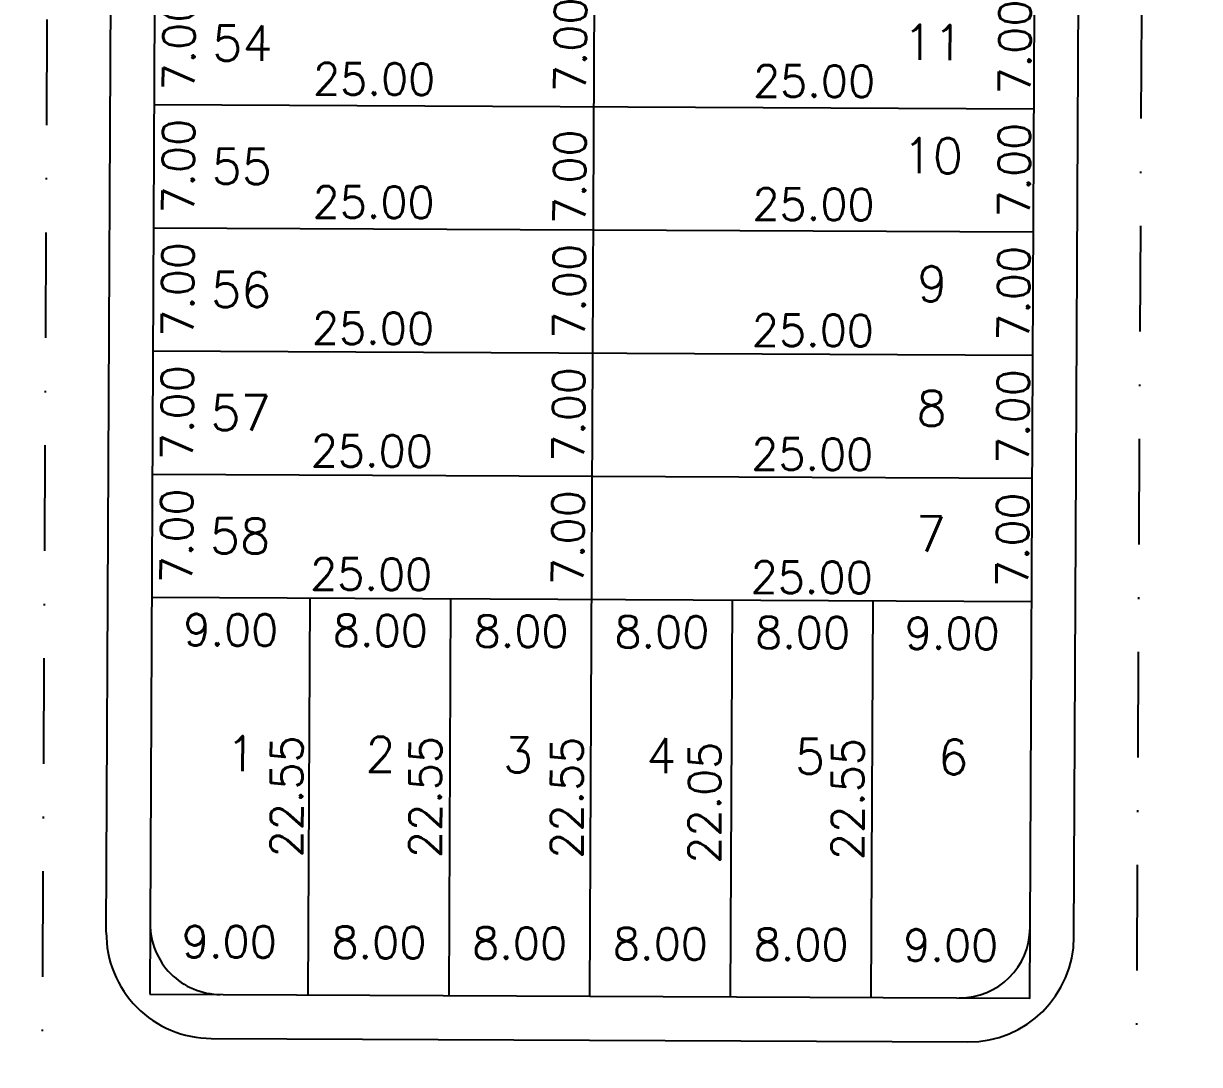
# Model space of a CAD drawing. Header units: millimetres. Extents: x -4430026 to 4783824, y 584 to 9593110.
# Drawn here: x 1997.8 to 2064.7, y 1729.6 to 1788.7 of the extents above; entities that cross this region are included whole.
import ezdxf
from ezdxf.enums import TextEntityAlignment as Align

# ---------------------------------------------------------------- set-up
doc = ezdxf.new("R2010")
doc.units = ezdxf.units.MM
doc.linetypes.add('DASHDOT', pattern=[1, 0.5, -0.25, 0, -0.25])
doc.linetypes.add('HIDDEN2', pattern=[0.1875, 0.125, -0.0625])
for name, color, linetype in [('Calçada', 1, 'Continuous'), ('Cota', 8, 'Continuous'), ('COTAS', 8, 'Continuous'), ('curvas', 4, 'Continuous'), ('Lotes', 2, 'Continuous'), ('Numero de lotes', 5, 'Continuous'), ('Projeção', 8, 'HIDDEN2'), ('QUADRA', 4, 'Continuous')]:
    doc.layers.add(name, color=color, linetype=linetype)
doc.styles.add('arcad1', font='romans.shx')
doc.styles.add('ROMANS', font='romans.shx')
doc.dimstyles.new('BOLA100', dxfattribs={"dimscale": 0, "dimtxt": 1.9, "dimasz": 0.18, "dimexe": 0.18, "dimexo": 0.063, "dimgap": 0, "dimtad": 1, "dimzin": 4, "dimdsep": 46, "dimtxsty": 'ROMANS', "dimcen": 0.09, "dimse1": 1, "dimse2": 1, "dimsd1": 1, "dimsd2": 1, "dimclrt": 256, "dimaunit": 1, "dimadec": 4, "dimazin": 0, "dimtfac": 1.2, "dimtix": 1, "dimtmove": 2, "dimatfit": 3, "dimfxl": 1, "dimtvp": 2, "dimtolj": 1, "dimtzin": 4, "dimarcsym": 0})
doc.dimstyles.get("Standard").update_dxf_attribs({"dimtxt": 0.18, "dimasz": 0.18, "dimexe": 0.18, "dimexo": 0.0625, "dimgap": 0.09, "dimtad": 0, "dimtih": 1, "dimtoh": 1, "dimdec": 4, "dimzin": 0, "dimdsep": 46, "dimtxsty": 'Standard', "dimcen": 0.09, "dimadec": 0, "dimazin": 0, "dimtfac": 1, "dimtdec": 4, "dimtofl": 0, "dimtmove": 0, "dimatfit": 3, "dimfxl": 1, "dimtolj": 1, "dimtzin": 0, "dimarcsym": 0})

# ---------------------------------------------------------------- blocks, each defined once
blk = doc.blocks.new('*D11130')
at = {"layer": 'DEFPOINTS', "color": 0}
for p in [(2005.28, 1791.122), (2005.247, 1784.122), (2010.241, 1784.099)]:
    blk.add_point(p, dxfattribs=at)
at = {"layer": 'Cota', "color": 41, "insert": (2006.657, 1787.616), "char_height": 1.8, "attachment_point": 5, "rotation": 89.72858, "style": 'ROMANS'}
blk.add_mtext('\\A1;7.00', dxfattribs=at)
blk = doc.blocks.new('*D11131')
at = {"layer": 'DEFPOINTS', "color": 0}
for p in [(2030.28, 1791.004), (2030.247, 1784.004), (2032.484, 1783.993)]:
    blk.add_point(p, dxfattribs=at)
at = {"layer": 'Cota', "color": 41, "insert": (2028.901, 1787.51), "char_height": 1.8, "attachment_point": 5, "rotation": 89.72858, "style": 'ROMANS'}
blk.add_mtext('\\A1;7.00', dxfattribs=at)
blk = doc.blocks.new('*D11132')
at = {"layer": 'DEFPOINTS', "color": 0}
for p in [(2055.28, 1790.885), (2055.246, 1783.885), (2057.746, 1783.874)]:
    blk.add_point(p, dxfattribs=at)
at = {"layer": 'Cota', "color": 41, "insert": (2054.163, 1787.391), "char_height": 1.8, "attachment_point": 5, "rotation": 89.72858, "style": 'ROMANS'}
blk.add_mtext('\\A1;7.00', dxfattribs=at)
blk = doc.blocks.new('*D11133')
at = {"layer": 'DEFPOINTS', "color": 0}
for p in [(2005.247, 1784.136), (2030.247, 1784.017), (2030.237, 1781.915)]:
    blk.add_point(p, dxfattribs=at)
at = {"layer": 'Cota', "color": 41, "insert": (2017.754, 1785.575), "char_height": 1.8, "attachment_point": 5, "rotation": 359.72858, "style": 'ROMANS'}
blk.add_mtext('\\A1;25.00', dxfattribs=at)
blk = doc.blocks.new('*D11134')
at = {"layer": 'DEFPOINTS', "color": 0}
for p in [(2030.247, 1784.017), (2055.247, 1783.899), (2055.237, 1781.797)]:
    blk.add_point(p, dxfattribs=at)
at = {"layer": 'Cota', "color": 41, "insert": (2042.754, 1785.456), "char_height": 1.8, "attachment_point": 5, "rotation": 359.72858, "style": 'ROMANS'}
blk.add_mtext('\\A1;25.00', dxfattribs=at)
blk = doc.blocks.new('*D11135')
at = {"layer": 'DEFPOINTS', "color": 0}
for p in [(2005.247, 1784.122), (2005.214, 1777.122), (2010.208, 1777.099)]:
    blk.add_point(p, dxfattribs=at)
at = {"layer": 'Cota', "color": 41, "insert": (2006.624, 1780.616), "char_height": 1.8, "attachment_point": 5, "rotation": 89.72858, "style": 'ROMANS'}
blk.add_mtext('\\A1;7.00', dxfattribs=at)
blk = doc.blocks.new('*D11136')
at = {"layer": 'DEFPOINTS', "color": 0}
for p in [(2030.244, 1783.511), (2030.211, 1776.511), (2032.449, 1776.5)]:
    blk.add_point(p, dxfattribs=at)
at = {"layer": 'Cota', "color": 41, "insert": (2028.865, 1780.017), "char_height": 1.8, "attachment_point": 5, "rotation": 89.72858, "style": 'ROMANS'}
blk.add_mtext('\\A1;7.00', dxfattribs=at)
blk = doc.blocks.new('*D11137')
at = {"layer": 'DEFPOINTS', "color": 0}
for p in [(2055.246, 1783.885), (2055.213, 1776.886), (2057.713, 1776.874)]:
    blk.add_point(p, dxfattribs=at)
at = {"layer": 'Cota', "color": 41, "insert": (2054.13, 1780.391), "char_height": 1.8, "attachment_point": 5, "rotation": 89.72858, "style": 'ROMANS'}
blk.add_mtext('\\A1;7.00', dxfattribs=at)
blk = doc.blocks.new('*D11138')
at = {"layer": 'DEFPOINTS', "color": 0}
for p in [(2005.214, 1777.136), (2030.214, 1777.017), (2030.204, 1774.915)]:
    blk.add_point(p, dxfattribs=at)
at = {"layer": 'Cota', "color": 41, "insert": (2017.721, 1778.575), "char_height": 1.8, "attachment_point": 5, "rotation": 359.72858, "style": 'ROMANS'}
blk.add_mtext('\\A1;25.00', dxfattribs=at)
blk = doc.blocks.new('*D11139')
at = {"layer": 'DEFPOINTS', "color": 0}
for p in [(2030.214, 1777.017), (2055.213, 1776.899), (2055.203, 1774.797)]:
    blk.add_point(p, dxfattribs=at)
at = {"layer": 'Cota', "color": 41, "insert": (2042.721, 1778.456), "char_height": 1.8, "attachment_point": 5, "rotation": 359.72858, "style": 'ROMANS'}
blk.add_mtext('\\A1;25.00', dxfattribs=at)
blk = doc.blocks.new('*D11140')
at = {"layer": 'DEFPOINTS', "color": 0}
for p in [(2005.214, 1777.122), (2005.181, 1770.122), (2010.174, 1770.099)]:
    blk.add_point(p, dxfattribs=at)
at = {"layer": 'Cota', "color": 41, "insert": (2006.591, 1773.616), "char_height": 1.8, "attachment_point": 5, "rotation": 89.72858, "style": 'ROMANS'}
blk.add_mtext('\\A1;7.00', dxfattribs=at)
blk = doc.blocks.new('*D11141')
at = {"layer": 'DEFPOINTS', "color": 0}
for p in [(2005.181, 1770.122), (2005.148, 1763.123), (2010.141, 1763.099)]:
    blk.add_point(p, dxfattribs=at)
at = {"layer": 'Cota', "color": 41, "insert": (2006.558, 1766.616), "char_height": 1.8, "attachment_point": 5, "rotation": 89.72858, "style": 'ROMANS'}
blk.add_mtext('\\A1;7.00', dxfattribs=at)
blk = doc.blocks.new('*D11142')
at = {"layer": 'DEFPOINTS', "color": 0}
for p in [(2030.214, 1777.004), (2030.18, 1770.004), (2032.418, 1769.993)]:
    blk.add_point(p, dxfattribs=at)
at = {"layer": 'Cota', "color": 41, "insert": (2028.834, 1773.51), "char_height": 1.8, "attachment_point": 5, "rotation": 89.72858, "style": 'ROMANS'}
blk.add_mtext('\\A1;7.00', dxfattribs=at)
blk = doc.blocks.new('*D11143')
at = {"layer": 'DEFPOINTS', "color": 0}
for p in [(2030.18, 1770.004), (2030.147, 1763.004), (2032.385, 1762.994)]:
    blk.add_point(p, dxfattribs=at)
at = {"layer": 'Cota', "color": 41, "insert": (2028.801, 1766.511), "char_height": 1.8, "attachment_point": 5, "rotation": 89.72858, "style": 'ROMANS'}
blk.add_mtext('\\A1;7.00', dxfattribs=at)
blk = doc.blocks.new('*D11144')
at = {"layer": 'DEFPOINTS', "color": 0}
for p in [(2055.213, 1776.886), (2055.18, 1769.886), (2057.68, 1769.874)]:
    blk.add_point(p, dxfattribs=at)
at = {"layer": 'Cota', "color": 41, "insert": (2054.097, 1773.391), "char_height": 1.8, "attachment_point": 5, "rotation": 89.72858, "style": 'ROMANS'}
blk.add_mtext('\\A1;7.00', dxfattribs=at)
blk = doc.blocks.new('*D11145')
at = {"layer": 'DEFPOINTS', "color": 0}
for p in [(2055.18, 1769.886), (2055.147, 1762.886), (2057.647, 1762.874)]:
    blk.add_point(p, dxfattribs=at)
at = {"layer": 'Cota', "color": 41, "insert": (2054.064, 1766.391), "char_height": 1.8, "attachment_point": 5, "rotation": 89.72858, "style": 'ROMANS'}
blk.add_mtext('\\A1;7.00', dxfattribs=at)
blk = doc.blocks.new('*D11146')
at = {"layer": 'DEFPOINTS', "color": 0}
for p in [(2030.114, 1756.004), (2030.007, 1733.457), (2032.245, 1733.446)]:
    blk.add_point(p, dxfattribs=at)
at = {"layer": 'Cota', "color": 41, "insert": (2028.698, 1744.737), "char_height": 1.8, "attachment_point": 5, "rotation": 89.72858, "style": 'ROMANS'}
blk.add_mtext('\\A1;22.55', dxfattribs=at)
blk = doc.blocks.new('*D11147')
at = {"layer": 'DEFPOINTS', "color": 0}
for p in [(2005.181, 1770.099), (2030.18, 1769.981), (2030.17, 1767.752)]:
    blk.add_point(p, dxfattribs=at)
at = {"layer": 'Cota', "color": 41, "insert": (2017.687, 1771.411), "char_height": 1.8, "attachment_point": 5, "rotation": 359.72858, "style": 'ROMANS'}
blk.add_mtext('\\A1;25.00', dxfattribs=at)
blk = doc.blocks.new('*D11148')
at = {"layer": 'DEFPOINTS', "color": 0}
for p in [(2005.111, 1763.161), (2030.111, 1763.043), (2030.1, 1760.779)]:
    blk.add_point(p, dxfattribs=at)
at = {"layer": 'Cota', "color": 41, "insert": (2017.618, 1764.438), "char_height": 1.8, "attachment_point": 5, "rotation": 359.72858, "style": 'ROMANS'}
blk.add_mtext('\\A1;25.00', dxfattribs=at)
blk = doc.blocks.new('*D11149')
at = {"layer": 'DEFPOINTS', "color": 0}
for p in [(2005.112, 1755.629), (2014.112, 1755.587), (2014.089, 1750.648)]:
    blk.add_point(p, dxfattribs=at)
at = {"layer": 'Cota', "color": 41, "insert": (2009.606, 1754.269), "char_height": 1.8, "attachment_point": 5, "rotation": 359.72858, "style": 'ROMANS'}
blk.add_mtext('\\A1;9.00', dxfattribs=at)
blk = doc.blocks.new('*D11150')
at = {"layer": 'DEFPOINTS', "color": 0}
for p in [(2022.114, 1756.042), (2022.007, 1733.494), (2024.203, 1733.484)]:
    blk.add_point(p, dxfattribs=at)
at = {"layer": 'Cota', "color": 41, "insert": (2020.657, 1744.775), "char_height": 1.8, "attachment_point": 5, "rotation": 89.72858, "style": 'ROMANS'}
blk.add_mtext('\\A1;22.55', dxfattribs=at)
blk = doc.blocks.new('*D11151')
at = {"layer": 'DEFPOINTS', "color": 0}
for p in [(2038.112, 1755.473), (2038.007, 1733.419), (2040.075, 1733.409)]:
    blk.add_point(p, dxfattribs=at)
at = {"layer": 'Cota', "color": 41, "insert": (2036.528, 1744.453), "char_height": 1.8, "attachment_point": 5, "rotation": 89.72858, "style": 'ROMANS'}
blk.add_mtext('\\A1;22.05', dxfattribs=at)
blk = doc.blocks.new('*D11152')
at = {"layer": 'DEFPOINTS', "color": 0}
for p in [(2046.114, 1755.928), (2046.007, 1733.381), (2048.21, 1733.37)]:
    blk.add_point(p, dxfattribs=at)
at = {"layer": 'Cota', "color": 41, "insert": (2044.663, 1744.661), "char_height": 1.8, "attachment_point": 5, "rotation": 89.72858, "style": 'ROMANS'}
blk.add_mtext('\\A1;22.55', dxfattribs=at)
blk = doc.blocks.new('*D11153')
at = {"layer": 'DEFPOINTS', "color": 0, "ltscale": 2.5}
for p in [(2005.015, 1735.123), (2014.015, 1735.08), (2014.005, 1732.928)]:
    blk.add_point(p, dxfattribs=at)
at = {"layer": 'Cota', "color": 41, "ltscale": 2.5, "insert": (2009.522, 1736.55), "char_height": 1.8, "attachment_point": 5, "rotation": 359.72858, "style": 'ROMANS'}
blk.add_mtext('\\A1;9.00', dxfattribs=at)
blk = doc.blocks.new('*D11154')
at = {"layer": 'DEFPOINTS', "color": 0}
for p in [(2014.015, 1735.08), (2022.015, 1735.042), (2022.005, 1732.89)]:
    blk.add_point(p, dxfattribs=at)
at = {"layer": 'Cota', "color": 41, "insert": (2018.022, 1736.509), "char_height": 1.8, "attachment_point": 5, "rotation": 359.72858, "style": 'ROMANS'}
blk.add_mtext('\\A1;8.00', dxfattribs=at)
blk = doc.blocks.new('*D11155')
at = {"layer": 'DEFPOINTS', "color": 0}
for p in [(2022.015, 1735.042), (2030.015, 1735.004), (2030.004, 1732.852)]:
    blk.add_point(p, dxfattribs=at)
at = {"layer": 'Cota', "color": 41, "insert": (2026.022, 1736.471), "char_height": 1.8, "attachment_point": 5, "rotation": 359.72858, "style": 'ROMANS'}
blk.add_mtext('\\A1;8.00', dxfattribs=at)
blk = doc.blocks.new('*D11156')
at = {"layer": 'DEFPOINTS', "color": 0}
for p in [(2030.015, 1735.004), (2038.015, 1734.967), (2038.004, 1732.815)]:
    blk.add_point(p, dxfattribs=at)
at = {"layer": 'Cota', "color": 41, "insert": (2034.021, 1736.433), "char_height": 1.8, "attachment_point": 5, "rotation": 359.72858, "style": 'ROMANS'}
blk.add_mtext('\\A1;8.00', dxfattribs=at)
blk = doc.blocks.new('*D11157')
at = {"layer": 'DEFPOINTS', "color": 0}
for p in [(2038.015, 1734.967), (2046.014, 1734.929), (2046.004, 1732.777)]:
    blk.add_point(p, dxfattribs=at)
at = {"layer": 'Cota', "color": 41, "insert": (2042.021, 1736.396), "char_height": 1.8, "attachment_point": 5, "rotation": 359.72858, "style": 'ROMANS'}
blk.add_mtext('\\A1;8.00', dxfattribs=at)
blk = doc.blocks.new('*D11158')
at = {"layer": 'DEFPOINTS', "color": 0}
for p in [(2046.014, 1734.929), (2055.014, 1734.886), (2055.004, 1732.734)]:
    blk.add_point(p, dxfattribs=at)
at = {"layer": 'Cota', "color": 41, "insert": (2050.521, 1736.355), "char_height": 1.8, "attachment_point": 5, "rotation": 359.72858, "style": 'ROMANS'}
blk.add_mtext('\\A1;9.00', dxfattribs=at)
blk = doc.blocks.new('*D11159')
at = {"layer": 'DEFPOINTS', "color": 0}
for p in [(2030.18, 1769.981), (2055.18, 1769.862), (2055.169, 1767.634)]:
    blk.add_point(p, dxfattribs=at)
at = {"layer": 'Cota', "color": 41, "insert": (2042.687, 1771.293), "char_height": 1.8, "attachment_point": 5, "rotation": 359.72858, "style": 'ROMANS'}
blk.add_mtext('\\A1;25.00', dxfattribs=at)
blk = doc.blocks.new('*D11160')
at = {"layer": 'DEFPOINTS', "color": 0}
for p in [(2030.147, 1762.981), (2055.147, 1762.863), (2055.136, 1760.599)]:
    blk.add_point(p, dxfattribs=at)
at = {"layer": 'Cota', "color": 41, "insert": (2042.653, 1764.258), "char_height": 1.8, "attachment_point": 5, "rotation": 359.72858, "style": 'ROMANS'}
blk.add_mtext('\\A1;25.00', dxfattribs=at)
blk = doc.blocks.new('*D11161')
at = {"layer": 'DEFPOINTS', "color": 0}
for p in [(2014.112, 1755.587), (2022.112, 1755.549), (2022.088, 1750.61)]:
    blk.add_point(p, dxfattribs=at)
at = {"layer": 'Cota', "color": 41, "insert": (2018.106, 1754.229), "char_height": 1.8, "attachment_point": 5, "rotation": 359.72858, "style": 'ROMANS'}
blk.add_mtext('\\A1;8.00', dxfattribs=at)
blk = doc.blocks.new('*D11162')
at = {"layer": 'DEFPOINTS', "color": 0}
for p in [(2022.112, 1755.549), (2030.112, 1755.511), (2030.088, 1750.572)]:
    blk.add_point(p, dxfattribs=at)
at = {"layer": 'Cota', "color": 41, "insert": (2026.105, 1754.191), "char_height": 1.8, "attachment_point": 5, "rotation": 359.72858, "style": 'ROMANS'}
blk.add_mtext('\\A1;8.00', dxfattribs=at)
blk = doc.blocks.new('*D11163')
at = {"layer": 'DEFPOINTS', "color": 0}
for p in [(2030.112, 1755.511), (2038.112, 1755.473), (2038.088, 1750.534)]:
    blk.add_point(p, dxfattribs=at)
at = {"layer": 'Cota', "color": 41, "insert": (2034.105, 1754.153), "char_height": 1.8, "attachment_point": 5, "rotation": 359.72858, "style": 'ROMANS'}
blk.add_mtext('\\A1;8.00', dxfattribs=at)
blk = doc.blocks.new('*D11164')
at = {"layer": 'DEFPOINTS', "color": 0}
for p in [(2038.112, 1755.473), (2046.112, 1755.435), (2046.088, 1750.496)]:
    blk.add_point(p, dxfattribs=at)
at = {"layer": 'Cota', "color": 41, "insert": (2042.105, 1754.115), "char_height": 1.8, "attachment_point": 5, "rotation": 359.72858, "style": 'ROMANS'}
blk.add_mtext('\\A1;8.00', dxfattribs=at)
blk = doc.blocks.new('*D11165')
at = {"layer": 'DEFPOINTS', "color": 0}
for p in [(2046.112, 1755.435), (2055.111, 1755.393), (2055.088, 1750.454)]:
    blk.add_point(p, dxfattribs=at)
at = {"layer": 'Cota', "color": 41, "insert": (2050.605, 1754.075), "char_height": 1.8, "attachment_point": 5, "rotation": 359.72858, "style": 'ROMANS'}
blk.add_mtext('\\A1;9.00', dxfattribs=at)
blk = doc.blocks.new('*D11173')
at = {"layer": 'DEFPOINTS', "color": 0}
for p in [(2014.114, 1756.08), (2016.429, 1756.069), (2014.007, 1733.532)]:
    blk.add_point(p, dxfattribs=at)
at = {"layer": 'Cota', "color": 41, "insert": (2012.776, 1744.812), "char_height": 1.8, "attachment_point": 5, "rotation": 89.72858, "style": 'ROMANS'}
blk.add_mtext('\\A1;22.55', dxfattribs=at)
blk = doc.blocks.new('*D14077')
at = {"layer": 'DEFPOINTS', "color": 0, "linetype": 'ByBlock'}
for p in [(2061.84, 1888.041), (2061.057, 1722.86), (2064.657, 1722.843)]:
    blk.add_point(p, dxfattribs=at)
at = {"layer": 'COTAS', "linetype": 'ByBlock', "insert": (2059.189, 1805.461), "char_height": 1.9, "attachment_point": 5, "rotation": 89.72858, "style": 'ROMANS'}
blk.add_mtext('\\A1;165.18', dxfattribs=at)
blk = doc.blocks.new('*D14298')
at = {"layer": 'DEFPOINTS', "color": 0, "linetype": 'ByBlock'}
for p in [(2062.127, 1948.736), (2061.87, 1895.48), (2057.086, 1890.812), (2061.84, 1888.041), (2060.026, 1505.026)]:
    blk.add_point(p, dxfattribs=at)
at = {"layer": 'COTAS', "linetype": 'ByBlock', "insert": (2055.206, 1888.07), "char_height": 1.9, "attachment_point": 5, "rotation": 89.75016, "style": 'ROMANS'}
blk.add_mtext('\\A1;179°57\'25"', dxfattribs=at)
blk = doc.blocks.new('*D9054')
at = {"layer": 'DEFPOINTS', "color": 0}
for p in [(2005.148, 1763.123), (2005.114, 1756.123), (2010.108, 1756.099)]:
    blk.add_point(p, dxfattribs=at)
at = {"layer": 'Cota', "color": 41, "insert": (2006.525, 1759.616), "char_height": 1.8, "attachment_point": 5, "rotation": 89.72858, "style": 'ROMANS'}
blk.add_mtext('\\A1;7.00', dxfattribs=at)
blk = doc.blocks.new('*D9055')
at = {"layer": 'DEFPOINTS', "color": 0}
for p in [(2030.147, 1763.004), (2030.114, 1756.004), (2032.351, 1755.994)]:
    blk.add_point(p, dxfattribs=at)
at = {"layer": 'Cota', "color": 41, "insert": (2028.768, 1759.511), "char_height": 1.8, "attachment_point": 5, "rotation": 89.72858, "style": 'ROMANS'}
blk.add_mtext('\\A1;7.00', dxfattribs=at)
blk = doc.blocks.new('*D9056')
at = {"layer": 'DEFPOINTS', "color": 0}
for p in [(2055.147, 1762.886), (2055.114, 1755.886), (2057.614, 1755.874)]:
    blk.add_point(p, dxfattribs=at)
at = {"layer": 'Cota', "color": 41, "insert": (2054.03, 1759.391), "char_height": 1.8, "attachment_point": 5, "rotation": 89.72858, "style": 'ROMANS'}
blk.add_mtext('\\A1;7.00', dxfattribs=at)
blk = doc.blocks.new('*D9057')
at = {"layer": 'DEFPOINTS', "color": 0}
for p in [(2005.078, 1756.161), (2030.078, 1756.043), (2030.067, 1753.779)]:
    blk.add_point(p, dxfattribs=at)
at = {"layer": 'Cota', "color": 41, "insert": (2017.584, 1757.438), "char_height": 1.8, "attachment_point": 5, "rotation": 359.72858, "style": 'ROMANS'}
blk.add_mtext('\\A1;25.00', dxfattribs=at)
blk = doc.blocks.new('*D9058')
at = {"layer": 'DEFPOINTS', "color": 0}
for p in [(2030.114, 1755.981), (2055.114, 1755.863), (2055.103, 1753.599)]:
    blk.add_point(p, dxfattribs=at)
at = {"layer": 'Cota', "color": 41, "insert": (2042.62, 1757.258), "char_height": 1.8, "attachment_point": 5, "rotation": 359.72858, "style": 'ROMANS'}
blk.add_mtext('\\A1;25.00', dxfattribs=at)
blk = doc.blocks.new('*D8554')
at = {"layer": 'DEFPOINTS', "color": 0, "ltscale": 2.5}
for p in [(2005.015, 1735.123), (2014.015, 1735.08), (2014.005, 1732.928)]:
    blk.add_point(p, dxfattribs=at)
at = {"layer": 'Cota', "color": 41, "ltscale": 2.5, "insert": (2009.522, 1736.55), "char_height": 1.8, "attachment_point": 5, "rotation": 359.72858, "style": 'ROMANS'}
blk.add_mtext('\\A1;9.00', dxfattribs=at)
blk = doc.blocks.new('*D8555')
at = {"layer": 'DEFPOINTS', "color": 0}
for p in [(2014.015, 1735.08), (2022.015, 1735.042), (2022.005, 1732.89)]:
    blk.add_point(p, dxfattribs=at)
at = {"layer": 'Cota', "color": 41, "insert": (2018.022, 1736.509), "char_height": 1.8, "attachment_point": 5, "rotation": 359.72858, "style": 'ROMANS'}
blk.add_mtext('\\A1;8.00', dxfattribs=at)
blk = doc.blocks.new('*D8556')
at = {"layer": 'DEFPOINTS', "color": 0}
for p in [(2022.015, 1735.042), (2030.015, 1735.004), (2030.004, 1732.852)]:
    blk.add_point(p, dxfattribs=at)
at = {"layer": 'Cota', "color": 41, "insert": (2026.022, 1736.471), "char_height": 1.8, "attachment_point": 5, "rotation": 359.72858, "style": 'ROMANS'}
blk.add_mtext('\\A1;8.00', dxfattribs=at)
blk = doc.blocks.new('*D8557')
at = {"layer": 'DEFPOINTS', "color": 0}
for p in [(2030.015, 1735.004), (2038.015, 1734.967), (2038.004, 1732.815)]:
    blk.add_point(p, dxfattribs=at)
at = {"layer": 'Cota', "color": 41, "insert": (2034.021, 1736.433), "char_height": 1.8, "attachment_point": 5, "rotation": 359.72858, "style": 'ROMANS'}
blk.add_mtext('\\A1;8.00', dxfattribs=at)
blk = doc.blocks.new('*D8558')
at = {"layer": 'DEFPOINTS', "color": 0}
for p in [(2038.015, 1734.967), (2046.014, 1734.929), (2046.004, 1732.777)]:
    blk.add_point(p, dxfattribs=at)
at = {"layer": 'Cota', "color": 41, "insert": (2042.021, 1736.396), "char_height": 1.8, "attachment_point": 5, "rotation": 359.72858, "style": 'ROMANS'}
blk.add_mtext('\\A1;8.00', dxfattribs=at)
blk = doc.blocks.new('*D8559')
at = {"layer": 'DEFPOINTS', "color": 0}
for p in [(2046.014, 1734.929), (2055.014, 1734.886), (2055.004, 1732.734)]:
    blk.add_point(p, dxfattribs=at)
at = {"layer": 'Cota', "color": 41, "insert": (2050.521, 1736.355), "char_height": 1.8, "attachment_point": 5, "rotation": 359.72858, "style": 'ROMANS'}
blk.add_mtext('\\A1;9.00', dxfattribs=at)

msp = doc.modelspace()

# ---------------------------------------------------------------- linework, layer by layer
at = {"layer": 'Calçada'}
for p, q in [((2057.524, 1736.826, 2.439), (2058.481, 1938.932, 2.439)), ((2002.524, 1737.087, 2.439), (2003.477, 1938.218, 2.439)), ((2008.496, 1731.058, 2.439), (2051.495, 1730.855, 2.439)), ((2008.496, 1731.058, 2.439), (2051.495, 1730.855, 2.439))]:
    msp.add_line(p, q, dxfattribs=at)
for centre, start, end in [((2008.524, 1737.058, 2.439), 179.72858, 269.72858), ((2008.524, 1737.058, 2.439), 179.72858, 269.72858), ((2051.524, 1736.855, 2.439), 269.72858, 359.72858), ((2051.524, 1736.855, 2.439), 269.72858, 359.72858)]:
    msp.add_arc(centre, 6, start, end, dxfattribs=at)
at = {"layer": 'curvas'}
for centre, start, end in [((2009.026, 1737.556, 2.439), 179.72858, 269.72858), ((2009.026, 1737.556, 2.439), 179.72858, 269.72858), ((2051.026, 1737.357, 2.439), 269.72858, 359.72858), ((2051.026, 1737.357, 2.439), 269.72858, 359.72858)]:
    msp.add_arc(centre, 4, start, end, dxfattribs=at)
at = {"layer": 'Lotes'}
for p, q in [((2030.007, 1733.457, 2.439), (2030.996, 1942.076, 2.439)), ((2005.247, 1784.122, 2.439), (2055.246, 1783.885, 2.439)), ((2005.214, 1777.122, 2.439), (2055.213, 1776.886, 2.439)), ((2005.181, 1770.122, 2.439), (2055.18, 1769.886, 2.439)), ((2005.148, 1763.123, 2.439), (2055.147, 1762.886, 2.439)), ((2005.114, 1756.123, 2.439), (2055.114, 1755.886, 2.439)), ((2014.007, 1733.532, 2.439), (2014.114, 1756.08, 2.439)), ((2022.007, 1733.494, 2.439), (2022.114, 1756.042, 2.439)), ((2038.007, 1733.419, 2.439), (2038.114, 1755.966, 2.439)), ((2046.007, 1733.381, 2.439), (2046.114, 1755.928, 2.439))]:
    msp.add_line(p, q, dxfattribs=at)
at = {"layer": 'Projeção', "linetype": 'DASHDOT', "ltscale": 12}
for p, q in [((2060.026, 1505.026, 2.439), (2062.127, 1948.736, 2.439)), ((1997.823, 1504.664, 2.439), (1999.921, 1947.619, 2.439))]:
    msp.add_line(p, q, dxfattribs=at)
at = {"layer": 'QUADRA', "linetype": 'ByBlock', "elevation": 2.439}
msp.add_lwpolyline([(2005.008, 1733.575), (2055.007, 1733.338), (2055.998, 1942.525), (2005.993, 1941.627), (2005.008, 1733.575)], close=True, dxfattribs=at)

# ---------------------------------------------------------------- texts
at = {"layer": 'Numero de lotes', "style": 'arcad1'}
for s, p in [('54', (2010.264, 1787.612, 2.439)), ('11', (2049.532, 1787.655, 2.439)), ('10', (2049.501, 1781.217, 2.439)), ('55', (2010.231, 1780.612, 2.439)), ('56', (2010.197, 1773.612, 2.439)), ('9', (2049.467, 1773.934, 2.439)), ('8', (2049.433, 1766.862, 2.439)), ('57', (2010.164, 1766.612, 2.439)), ('58', (2010.131, 1759.612, 2.439)), ('7', (2049.399, 1759.725, 2.439)), ('1', (2010.188, 1747.24, 2.439)), ('2', (2018.113, 1747.203, 2.439)), ('3', (2025.933, 1747.166, 2.439)), ('4', (2034.07, 1747.127, 2.439)), ('5', (2042.524, 1747.087, 2.439)), ('6', (2050.661, 1747.049, 2.439))]:
    msp.add_text(s, height=2, rotation=359.72858, dxfattribs=at).set_placement(p, align=Align.MIDDLE_CENTER)

# ---------------------------------------------------------------- dimensions: what is measured, and where the dimension line sits
at = {"layer": 'Cota'}
for p1, p2, distance, picture, middle in [((2005.28, 1791.122, 2.439), (2005.247, 1784.122, 2.439), 4.994, '*D11130', (2006.657, 1787.616, 2.439)), ((2030.28, 1791.004, 2.439), (2030.247, 1784.004, 2.439), 2.237, '*D11131', (2028.901, 1787.51, 2.439)), ((2055.28, 1790.885, 2.439), (2055.246, 1783.885, 2.439), 2.5, '*D11132', (2054.163, 1787.391, 2.439)), ((2005.247, 1784.136, 2.439), (2030.247, 1784.017, 2.439), -2.102, '*D11133', (2017.754, 1785.575, 2.439)), ((2005.247, 1784.122, 2.439), (2005.214, 1777.122, 2.439), 4.994, '*D11135', (2006.624, 1780.616, 2.439)), ((2055.246, 1783.885, 2.439), (2055.213, 1776.886, 2.439), 2.5, '*D11137', (2054.13, 1780.391, 2.439)), ((2030.244, 1783.511, 2.439), (2030.211, 1776.511, 2.439), 2.237, '*D11136', (2028.865, 1780.017, 2.439)), ((2005.214, 1777.136, 2.439), (2030.214, 1777.017, 2.439), -2.102, '*D11138', (2017.721, 1778.575, 2.439)), ((2005.181, 1770.099, 2.439), (2030.18, 1769.981, 2.439), -2.229, '*D11147', (2017.687, 1771.411, 2.439)), ((2005.111, 1763.161, 2.439), (2030.111, 1763.043, 2.439), -2.264, '*D11148', (2017.618, 1764.438, 2.439)), ((2005.078, 1756.161, 2.439), (2030.078, 1756.043, 2.439), -2.264, '*D9057', (2017.584, 1757.438, 2.439)), ((2014.007, 1733.532, 2.439), (2014.114, 1756.08, 2.439), -2.315, '*D11173', (2012.776, 1744.812, 2.439)), ((2022.114, 1756.042, 2.439), (2022.007, 1733.494, 2.439), 2.196, '*D11150', (2020.657, 1744.775, 2.439)), ((2046.114, 1755.928, 2.439), (2046.007, 1733.381, 2.439), 2.203, '*D11152', (2044.663, 1744.661, 2.439)), ((2005.112, 1755.629, 2.439), (2014.112, 1755.587, 2.439), -4.939, '*D11149', (2009.606, 1754.269, 2.439)), ((2038.112, 1755.473, 2.439), (2038.007, 1733.419, 2.439), 2.068, '*D11151', (2036.528, 1744.453, 2.439))]:
    dim = msp.add_aligned_dim(p1=p1, p2=p2, distance=distance, dimstyle='Standard', override={"dimtxt": 1.8, "dimexo": 0.063, "dimgap": 0, "dimtih": 0, "dimtoh": 0, "dimdec": 2, "dimzin": 4, "dimtxsty": 'ROMANS', "dimse1": 1, "dimse2": 1, "dimsd1": 1, "dimsd2": 1, "dimclrt": 41, "dimtfac": 1.2, "dimtdec": 2, "dimtix": 1, "dimtofl": 1, "dimtmove": 2, "dimfxl": 0.18, "dimfxlon": 1, "dimtvp": 2, "dimtzin": 4}, dxfattribs=at)
    dim.commit()
    dim.dimension.update_dxf_attribs({"geometry": picture, "text_midpoint": middle})
for base, p1, p2, angle, picture, middle in [((2055.237, 1781.797, 2.439), (2030.247, 1784.017, 2.439), (2055.247, 1783.899, 2.439), 179.72858, '*D11134', (2042.754, 1785.456, 2.439)), ((2055.203, 1774.797, 2.439), (2030.214, 1777.017, 2.439), (2055.213, 1776.899, 2.439), 179.72858, '*D11139', (2042.721, 1778.456, 2.439)), ((2010.174, 1770.099, 2.439), (2005.214, 1777.122, 2.439), (2005.181, 1770.122, 2.439), 89.72858, '*D11140', (2006.591, 1773.616, 2.439)), ((2032.418, 1769.993, 2.439), (2030.214, 1777.004, 2.439), (2030.18, 1770.004, 2.439), 89.72858, '*D11142', (2028.834, 1773.51, 2.439)), ((2057.68, 1769.874, 2.439), (2055.213, 1776.886, 2.439), (2055.18, 1769.886, 2.439), 89.72858, '*D11144', (2054.097, 1773.391, 2.439)), ((2055.169, 1767.634, 2.439), (2030.18, 1769.981, 2.439), (2055.18, 1769.862, 2.439), 179.72858, '*D11159', (2042.687, 1771.293, 2.439)), ((2010.141, 1763.099, 2.439), (2005.181, 1770.122, 2.439), (2005.148, 1763.123, 2.439), 89.72858, '*D11141', (2006.558, 1766.616, 2.439)), ((2032.385, 1762.994, 2.439), (2030.18, 1770.004, 2.439), (2030.147, 1763.004, 2.439), 89.72858, '*D11143', (2028.801, 1766.511, 2.439)), ((2057.647, 1762.874, 2.439), (2055.18, 1769.886, 2.439), (2055.147, 1762.886, 2.439), 89.72858, '*D11145', (2054.064, 1766.391, 2.439)), ((2055.136, 1760.599, 2.439), (2030.147, 1762.981, 2.439), (2055.147, 1762.863, 2.439), 179.72858, '*D11160', (2042.653, 1764.258, 2.439)), ((2010.108, 1756.099, 2.439), (2005.148, 1763.123, 2.439), (2005.114, 1756.123, 2.439), 89.72858, '*D9054', (2006.525, 1759.616, 2.439)), ((2032.351, 1755.994, 2.439), (2030.147, 1763.004, 2.439), (2030.114, 1756.004, 2.439), 89.72858, '*D9055', (2028.768, 1759.511, 2.439)), ((2057.614, 1755.874, 2.439), (2055.147, 1762.886, 2.439), (2055.114, 1755.886, 2.439), 89.72858, '*D9056', (2054.03, 1759.391, 2.439)), ((2055.103, 1753.599, 2.439), (2030.114, 1755.981, 2.439), (2055.114, 1755.863, 2.439), 179.72858, '*D9058', (2042.62, 1757.258, 2.439)), ((2032.245, 1733.446, 2.439), (2030.114, 1756.004, 2.439), (2030.007, 1733.457, 2.439), 89.72858, '*D11146', (2028.698, 1744.737, 2.439)), ((2022.088, 1750.61, 2.439), (2014.112, 1755.587, 2.439), (2022.112, 1755.549, 2.439), 179.72858, '*D11161', (2018.106, 1754.229, 2.439)), ((2030.088, 1750.572, 2.439), (2022.112, 1755.549, 2.439), (2030.112, 1755.511, 2.439), 179.72858, '*D11162', (2026.105, 1754.191, 2.439)), ((2038.088, 1750.534, 2.439), (2030.112, 1755.511, 2.439), (2038.112, 1755.473, 2.439), 179.72858, '*D11163', (2034.105, 1754.153, 2.439)), ((2046.088, 1750.496, 2.439), (2038.112, 1755.473, 2.439), (2046.112, 1755.435, 2.439), 179.72858, '*D11164', (2042.105, 1754.115, 2.439)), ((2055.088, 1750.454, 2.439), (2046.112, 1755.435, 2.439), (2055.111, 1755.393, 2.439), 179.72858, '*D11165', (2050.605, 1754.075, 2.439)), ((2022.005, 1732.89, 2.439), (2014.015, 1735.08, 2.439), (2022.015, 1735.042, 2.439), 179.72858, '*D11154', (2018.022, 1736.509, 2.439)), ((2022.005, 1732.89, 2.439), (2014.015, 1735.08, 2.439), (2022.015, 1735.042, 2.439), 179.72858, '*D8555', (2018.022, 1736.509, 2.439)), ((2030.004, 1732.852, 2.439), (2022.015, 1735.042, 2.439), (2030.015, 1735.004, 2.439), 179.72858, '*D11155', (2026.022, 1736.471, 2.439)), ((2030.004, 1732.852, 2.439), (2022.015, 1735.042, 2.439), (2030.015, 1735.004, 2.439), 179.72858, '*D8556', (2026.022, 1736.471, 2.439)), ((2038.004, 1732.815, 2.439), (2030.015, 1735.004, 2.439), (2038.015, 1734.967, 2.439), 179.72858, '*D11156', (2034.021, 1736.433, 2.439)), ((2038.004, 1732.815, 2.439), (2030.015, 1735.004, 2.439), (2038.015, 1734.967, 2.439), 179.72858, '*D8557', (2034.021, 1736.433, 2.439)), ((2046.004, 1732.777, 2.439), (2038.015, 1734.967, 2.439), (2046.014, 1734.929, 2.439), 179.72858, '*D11157', (2042.021, 1736.396, 2.439)), ((2046.004, 1732.777, 2.439), (2038.015, 1734.967, 2.439), (2046.014, 1734.929, 2.439), 179.72858, '*D8558', (2042.021, 1736.396, 2.439)), ((2055.004, 1732.734, 2.439), (2046.014, 1734.929, 2.439), (2055.014, 1734.886, 2.439), 179.72858, '*D11158', (2050.521, 1736.355, 2.439)), ((2055.004, 1732.734, 2.439), (2046.014, 1734.929, 2.439), (2055.014, 1734.886, 2.439), 179.72858, '*D8559', (2050.521, 1736.355, 2.439))]:
    dim = msp.add_linear_dim(base=base, p1=p1, p2=p2, angle=angle, dimstyle='Standard', override={"dimtxt": 1.8, "dimexo": 0.063, "dimgap": 0, "dimtih": 0, "dimtoh": 0, "dimdec": 2, "dimzin": 4, "dimtxsty": 'ROMANS', "dimse1": 1, "dimse2": 1, "dimsd1": 1, "dimsd2": 1, "dimclrt": 41, "dimtfac": 1.2, "dimtdec": 2, "dimtix": 1, "dimtofl": 1, "dimtmove": 2, "dimfxl": 0.18, "dimfxlon": 1, "dimtvp": 2, "dimtzin": 4}, dxfattribs=at)
    dim.commit()
    dim.dimension.update_dxf_attribs({"geometry": picture, "text_midpoint": middle})
at = {"layer": 'Cota', "ltscale": 2.5}
for picture in ['*D11153', '*D8554']:
    dim = msp.add_aligned_dim(p1=(2005.015, 1735.123, 2.439), p2=(2014.015, 1735.08, 2.439), distance=-2.152, dimstyle='Standard', override={"dimtxt": 1.8, "dimexo": 0.063, "dimgap": 0, "dimtih": 0, "dimtoh": 0, "dimdec": 2, "dimzin": 4, "dimtxsty": 'ROMANS', "dimse1": 1, "dimse2": 1, "dimsd1": 1, "dimsd2": 1, "dimclrt": 41, "dimtfac": 1.2, "dimtdec": 2, "dimtix": 1, "dimtofl": 1, "dimtmove": 2, "dimfxl": 0.18, "dimfxlon": 1, "dimtvp": 2, "dimtzin": 4}, dxfattribs=at)
    dim.commit()
    dim.dimension.update_dxf_attribs({"geometry": picture, "text_midpoint": (2009.522, 1736.55, 2.439)})
at = {"layer": 'COTAS', "linetype": 'ByBlock'}
dim = msp.add_angular_dim_2l(base=(2057.085642, 1890.812467), line1=((2060.025518, 1505.025767, 2.4392), (2062.127458, 1948.735522, 2.4392)), line2=((2061.839935, 1888.040662, 2.4392), (2061.869573, 1895.479873, 2.4392)), dimstyle='BOLA100', override={"dimscale": 1, "dimdec": 0, "dimazin": 1, "dimfxl": 0.18}, dxfattribs=at)
dim.commit()
dim.dimension.update_dxf_attribs({"geometry": '*D14298', "text_midpoint": (2055.205755, 1888.069591, 2.4392)})
dim = msp.add_linear_dim(base=(2064.657, 1722.843, 2.439), p1=(2061.84, 1888.041, 2.439), p2=(2061.057, 1722.86, 2.439), angle=269.72858, dimstyle='BOLA100', override={"dimscale": 1, "dimfxl": 0.18}, dxfattribs=at)
dim.commit()
dim.dimension.update_dxf_attribs({"geometry": '*D14077', "text_midpoint": (2059.189, 1805.461, 2.439), "dimtype": 161})

doc.saveas('drawing.dxf')
